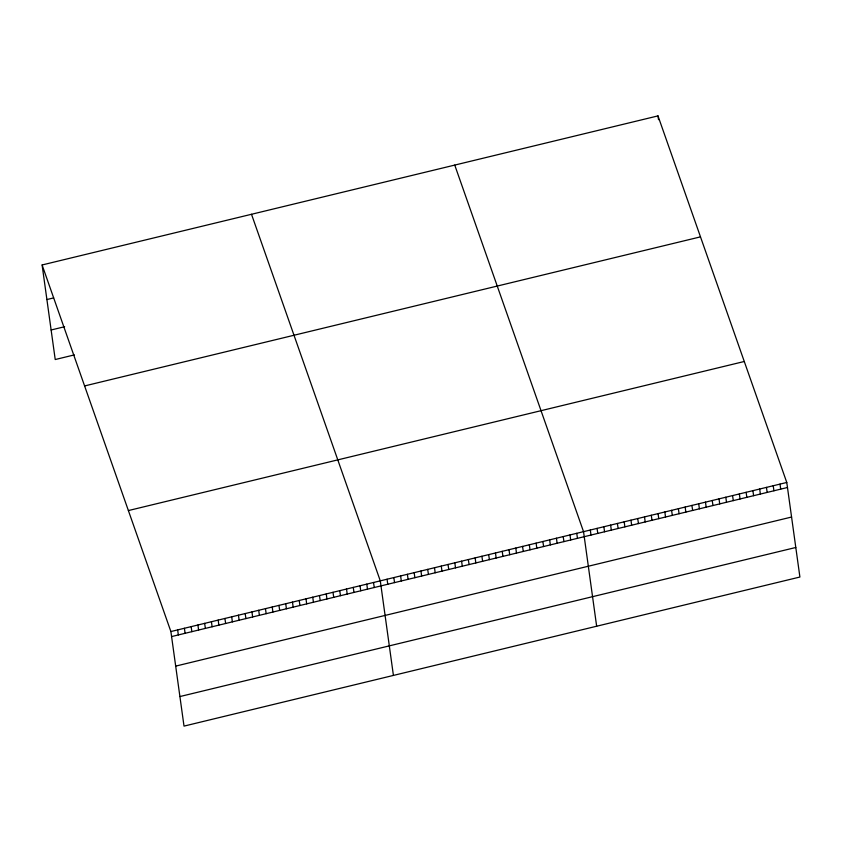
<?xml version="1.0" encoding="UTF-8"?>
<svg xmlns="http://www.w3.org/2000/svg" width="842" height="842" viewBox="0 0 842 842"><rect width="100%" height="100%" fill="white"/><g stroke="black" fill="none" stroke-linecap="round" stroke-linejoin="round"><path stroke-width="1.26" d="M42.1 264.967L657.991 115.891L786.775 482.466L799.9 577.033L184.009 726.109L170.884 631.542L42.1 264.967L55.225 359.534L74.359 354.903M46.899 299.552L53.656 297.91M51.12 329.99L64.634 326.717M84.6 385.941L700.491 236.865M128.384 510.568L744.275 361.492M170.884 631.542L786.775 482.466M171.589 636.573L787.481 487.497M175.683 666.117L791.575 517.041M179.914 696.555L795.795 547.489M454.743 165.085L583.538 531.66L596.652 626.227M251.505 214.289L380.289 580.854L393.414 675.421M780.008 484.108L780.702 489.139M773.23 485.739L773.924 490.781M766.452 487.381L767.157 492.423M759.684 489.023L760.379 494.054M752.906 490.665L753.601 495.696M746.128 492.307L746.833 497.338M739.35 493.938L740.055 498.98M732.582 495.58L733.277 500.622M725.804 497.222L726.499 502.253M719.026 498.864L719.731 503.895M712.258 500.506L712.953 505.537M657.991 115.891L658.518 119.669M705.48 502.137L706.175 507.179M698.702 503.779L699.407 508.821M691.935 505.421L692.629 510.452M685.156 507.063L685.851 512.094M678.378 508.705L679.084 513.736M671.611 510.336L672.305 515.378M664.833 511.978L665.527 517.02M658.055 513.62L658.76 518.651M651.287 515.262L651.982 520.293M644.509 516.904L645.204 521.935M637.731 518.535L638.436 523.577M630.953 520.177L631.658 525.219M624.185 521.819L624.88 526.85M617.407 523.461L618.112 528.492M610.629 525.103L611.334 530.134M603.861 526.745L604.556 531.776M597.083 528.376L597.778 533.418M590.305 530.018L591.01 535.049M576.759 533.302L577.454 538.333M569.981 534.944L570.687 539.975M563.214 536.575L563.908 541.616M556.436 538.217L557.13 543.248M549.658 539.859L550.363 544.89M542.89 541.501L543.585 546.532M536.112 543.143L536.807 548.174M529.334 544.774L530.039 549.815M522.566 546.416L523.261 551.447M515.788 548.058L516.483 553.089M509.01 549.7L509.715 554.731M502.232 551.342L502.937 556.373M495.464 552.973L496.159 558.014M488.686 554.615L489.381 559.646M481.908 556.257L482.613 561.288M475.141 557.899L475.835 562.93M468.363 559.541L469.057 564.572M461.584 561.172L462.29 566.213M454.817 562.814L455.511 567.845M448.039 564.456L448.733 569.487M441.261 566.098L441.966 571.129M434.493 567.74L435.188 572.771M427.715 569.371L428.41 574.412M420.937 571.013L421.642 576.054M414.169 572.655L414.864 577.686M407.391 574.297L408.086 579.328M400.613 575.939L401.318 580.969M393.845 577.57L394.54 582.611M387.067 579.212L387.762 584.253M373.532 582.485L374.237 587.527M366.786 584.127L367.48 589.158M360.029 585.758L360.723 590.789M353.272 587.39L353.966 592.431M346.515 589.032L347.22 594.063M339.758 590.663L340.463 595.694M333.011 592.294L333.706 597.336M326.254 593.936L326.949 598.967M319.497 595.568L320.192 600.599M312.74 597.199L313.445 602.24M305.983 598.841L306.688 603.872M299.236 600.472L299.931 605.503M292.479 602.114L293.174 607.145M285.722 603.746L286.417 608.777M278.965 605.377L279.67 610.418M272.208 607.019L272.913 612.05M265.462 608.65L266.156 613.681M258.704 610.282L259.399 615.323M251.947 611.923L252.642 616.954M245.19 613.555L245.896 618.586M238.433 615.186L239.139 620.228M231.687 616.828L232.381 621.859M224.93 618.46L225.624 623.49M218.173 620.091L218.867 625.132M211.416 621.733L212.121 626.764M204.659 623.364L205.364 628.395M197.912 624.996L198.607 630.037M191.155 626.637L191.85 631.668M184.398 628.269L185.093 633.3M177.641 629.9L178.346 634.942"/></g></svg>
